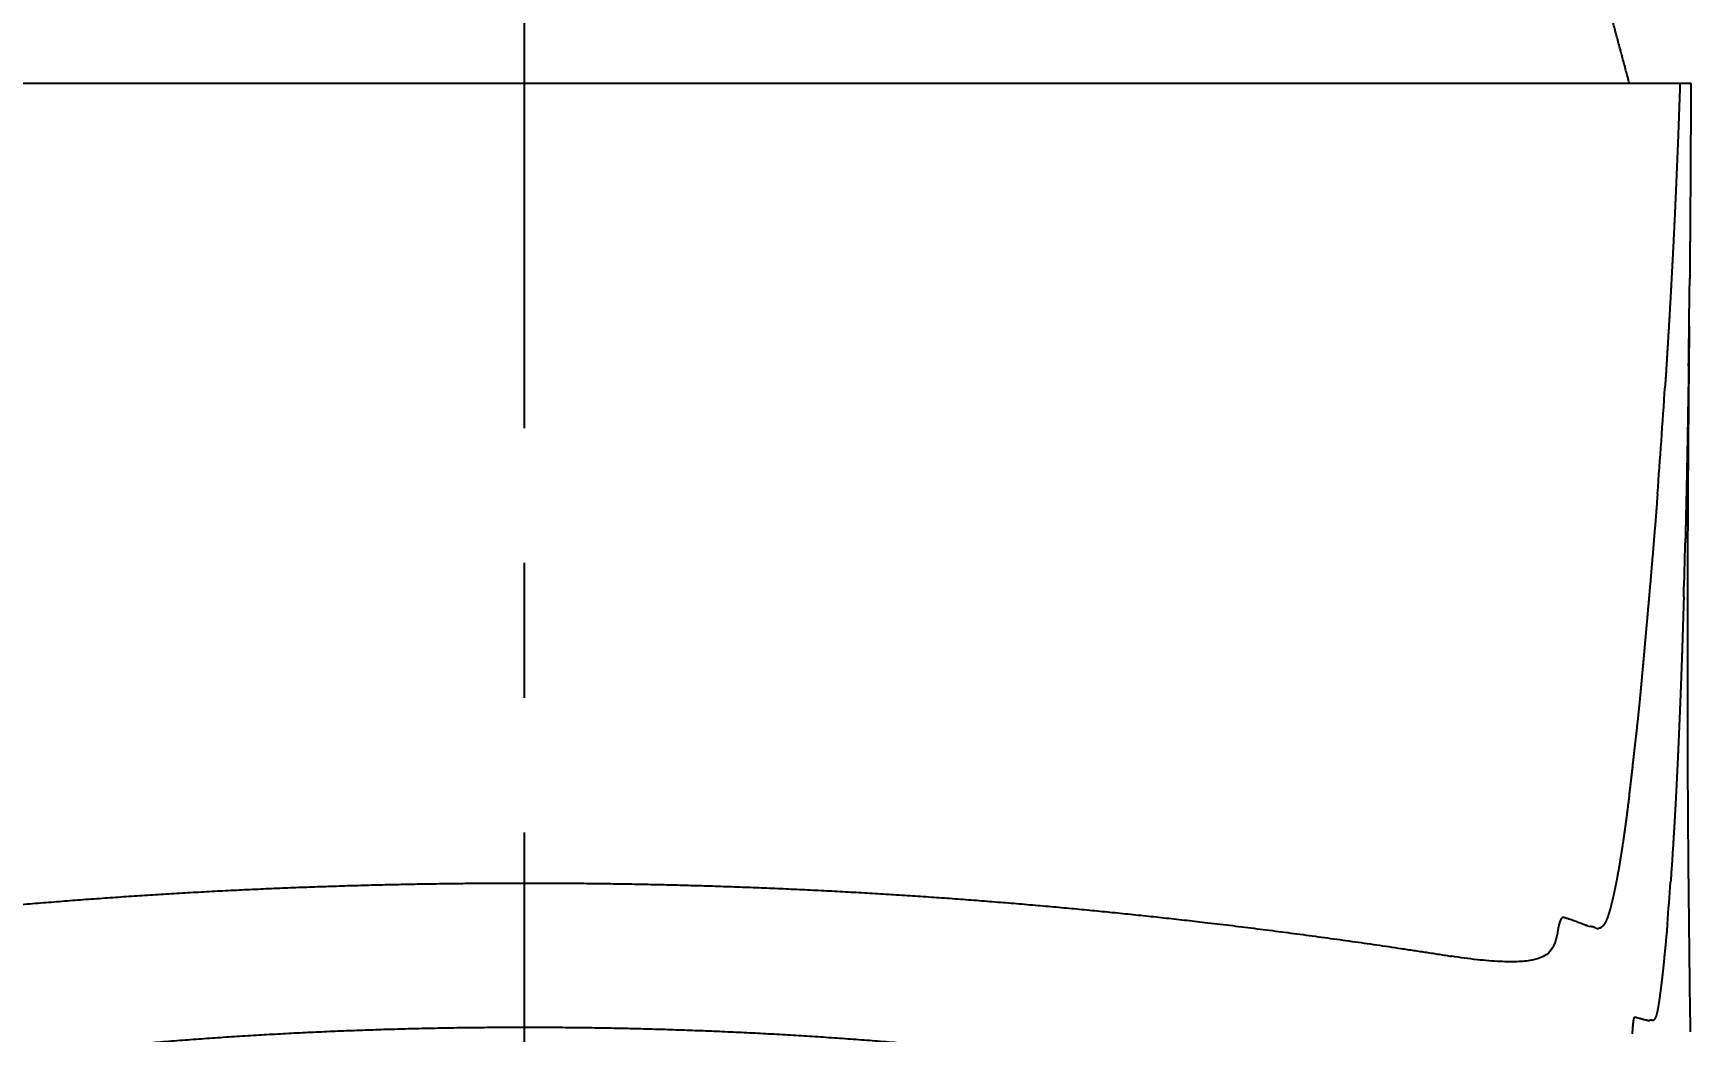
# Model space of a CAD drawing. Extents: x 21489 to 22083, y -3026 to -2606.
# Drawn here: x 21639.9 to 21672.16, y -2756.41 to -2736.97 of the extents above; entities that cross this region are included whole.
import ezdxf

# ---------------------------------------------------------------- set-up
doc = ezdxf.new("R2010")
doc.units = 0
doc.header["$LTSCALE"] = 7
doc.header["$MEASUREMENT"] = 0
doc.linetypes.add('CENTER', pattern=[2, 1.25, -0.25, 0.25, -0.25])
doc.layers.get('Defpoints').update_dxf_attribs({"linetype": 'CONTINUOUS'})
for name, color, linetype in [('CL', 1, 'CENTER'), ('D', 2, 'CONTINUOUS'), ('DWG', 7, 'CONTINUOUS')]:
    doc.layers.add(name, color=color, linetype=linetype)
doc.styles.add('GHS', font='ROMANS.shx', dxfattribs={"bigfont": 'GHS.shx'})
doc.dimstyles.new('STANDARD$0', dxfattribs={"dimscale": 0, "dimtxt": 3.5, "dimasz": 3, "dimexe": 2, "dimexo": 1, "dimgap": 1, "dimtad": 3, "dimtoh": 1, "dimdec": 4, "dimdsep": 46, "dimtxsty": 'GHS', "dimcen": 2.5, "dimclrd": 256, "dimclre": 256, "dimclrt": 256, "dimadec": 0, "dimazin": 2, "dimtfac": 0.6, "dimtdec": 4, "dimtix": 1, "dimtmove": 2, "dimatfit": 3, "dimfxl": 0, "dimtolj": 1, "dimarcsym": 0})

# ---------------------------------------------------------------- blocks, each defined once
blk = doc.blocks.new('*D2')
at = {"layer": 'D'}
for p, q in [((21648.471, -2690.1), (21591.133, -2690.1)), ((21593.133, -2831.948), (21593.133, -2693.1)), ((21620.975, -2834.948), (21591.133, -2834.948))]:
    blk.add_line(p, q, dxfattribs=at)
for points in [[(21592.633, -2693.1), (21593.633, -2693.1), (21593.133, -2690.1)], [(21592.633, -2831.948), (21593.633, -2831.948), (21593.133, -2834.948)]]:
    blk.add_solid(points, dxfattribs=at)
at = {"layer": 'Defpoints', "color": 0}
for p in [(21593.133, -2690.1), (21649.471, -2690.1), (21621.975, -2834.948)]:
    blk.add_point(p, dxfattribs=at)
at = {"layer": 'D', "insert": (21588.84, -2762.657), "char_height": 3.5, "attachment_point": 5, "rotation": 90, "style": 'GHS'}
blk.add_mtext('\\A1;(144.8)', dxfattribs=at)

msp = doc.modelspace()

# ---------------------------------------------------------------- linework, layer by layer
at = {"layer": 'CL', "ltscale": 1.5}
msp.add_line((21649.4602, -2975.65352), (21649.4602, -2688.09979), dxfattribs=at)
at = {"layer": 'DWG'}
for centre, radius, start, end in [((21268.10104, -2737.79905), 404.05545, 359.1995293, 359.4201889), ((21456.82787, -2729.78697), 215.29019, 355.97159, 356.2576839), ((21478.86828, -2731.38677), 193.19186, 355.6819447, 355.985672), ((21424.61831, -2740.73938), 247.50905, 358.3335651, 358.5768523), ((22157.06663, -2749.01104), 484.97534, 180.1464087, 180.8736421), ((21612.07659, -2749.25549), 59.83993, 355.1577511, 355.9423382), ((21669.67666, -2754.22921), 0.05039, 69.161179, 95.568373), ((21670.26452, -2754.00898), 0.35241, 250.926764, 259.844433), ((21670.1759, -2754.6666), 0.31186, 72.937268, 85.128991), ((21670.35204, -2754.27809), 0.11521, 249.281521, 276.582619), ((21670.97598, -2756.72941), 0.61267, 72.455318, 77.433457), ((21671.34052, -2756.07067), 0.11397, 262.842785, 277.420923), ((21671.38353, -2756.29135), 0.11132, 85.147733, 104.72236), ((21671.37772, -2756.10989), 0.09209, 313.765882, 329.044941)]:
    msp.add_arc(centre, radius, start, end, dxfattribs=at)
for points, degree, knots in [([(21670.96477, -2737.94828), (21670.69682, -2736.94828), (21670.42888, -2735.94828), (21670.1609, -2734.9482), (21669.89293, -2733.94812)], 2, [0, 0, 0, 2.07055236, 2.07055236, 4.14127489, 4.14127489, 4.14127489]), ([(21672.15989, -2737.94828), (21672.16015, -2737.94828), (21672.08972, -2737.94828), (21672.01925, -2737.94828), (21671.94885, -2737.94828)], 3, [0, 0, 0, 0, 0.000162591, 0.211360825, 0.211360825, 0.211360825, 0.211360825]), ([(21670.02579, -2754.29732), (21669.99963, -2754.28727), (21669.97237, -2754.27698), (21669.94505, -2754.26677), (21669.91773, -2754.25656), (21669.89034, -2754.24642), (21669.86289, -2754.23624)], 3, [24.09734319, 24.09734319, 24.09734319, 24.09734319, 31.32348469, 31.32348469, 31.32348469, 38.55138294, 38.55138294, 38.55138294, 38.55138294]), ([(21670.31128, -2754.38585), (21670.3031, -2754.38301), (21670.29528, -2754.37963), (21670.28797, -2754.37656), (21670.28064, -2754.37348), (21670.27383, -2754.37071), (21670.26741, -2754.36847)], 3, [18.53879231, 18.53879231, 18.53879231, 18.53879231, 19.41540914, 19.41540914, 19.41540914, 20.29468652, 20.29468652, 20.29468652, 20.29468652]), ([(21669.56234, -2754.48296), (21669.55133, -2754.55506), (21669.52104, -2754.68245), (21669.4292, -2754.84849), (21669.2798, -2754.95466), (21669.07185, -2755.01768), (21668.7896, -2755.04551), (21668.42384, -2755.04062), (21667.98683, -2755.00341), (21667.6736, -2754.96043), (21667.50811, -2754.93449)], 3, [0, 0, 0, 0, 0.21824417, 0.39231517, 0.5585915, 0.75602284, 1.04023881, 1.40684335, 1.85275644, 2.35523398, 2.35523398, 2.35523398, 2.35523398]), ([(21671.10928, -2756.13142), (21671.10126, -2756.12982), (21671.09358, -2756.12875), (21671.08637, -2756.1274), (21671.07902, -2756.12603), (21671.07216, -2756.12436), (21671.05701, -2756.12513)], 3, [38.80863239, 38.80863239, 38.80863239, 38.80863239, 42.40104979, 42.40104979, 42.40104979, 46.06669953, 46.06669953, 46.06669953, 46.06669953])]:
    msp.add_open_spline(points, degree=degree, knots=knots, dxfattribs=at)
msp.add_open_spline([(21671.94885, -2737.94828), (21649.46499, -2737.94828), (21626.98113, -2737.94828)], degree=2, dxfattribs=at)
for points, weights, degree, knots in [([(21671.94885, -2737.94828), (21671.92184, -2738.76805), (21671.88928, -2739.58762), (21671.85116, -2740.40694), (21671.81497, -2741.18559), (21671.77374, -2741.96399), (21671.72749, -2742.74211), (21671.70573, -2743.10774), (21671.6829, -2743.47331), (21671.659, -2743.83881)], [1, 0.999984691333, 0.999984691333, 1, 0.999986107397, 0.999986107397, 1, 0.999997142915, 0.999997142915, 1], 3, [0, 0, 0, 0, 2.46062199, 2.46062199, 2.46062199, 4.79907538, 4.79907538, 4.79907538, 5.89791563, 5.89791563, 5.89791563, 5.89791563]), ([(21672.16005, -2737.94828), (21672.15973, -2738.07519), (21672.15937, -2738.20173), (21672.15897, -2738.32787), (21672.15628, -2739.19855), (21672.15144, -2740.06923), (21672.14445, -2740.93988), (21672.14186, -2741.25916), (21672.13898, -2741.57516), (21672.1358, -2741.88769)], [1, 1, 1, 1, 0.99999797034, 0.99999797034, 1, 1, 1, 1], 3, [0.01151391, 0.01151391, 0.01151391, 0.01151391, 0.42902618, 0.42902618, 0.42902618, 3.04108211, 3.04108211, 3.04108211, 4.15004858, 4.15004858, 4.15004858, 4.15004858]), ([(21672.12798, -2742.67977), (21672.12347, -2743.15115), (21672.11923, -2743.6236), (21672.11533, -2744.09687), (21672.09709, -2746.14797), (21672.0896, -2748.19913), (21672.09287, -2750.2503)], [1, 1, 1, 1, 0.999990835692, 0.999990835691, 1], 3, [5.03299699, 5.03299699, 5.03299699, 5.03299699, 6.52287553, 6.52287553, 6.52287553, 12.67637087, 12.67637087, 12.67637087, 12.67637087]), ([(21672.11706, -2743.44387), (21672.11154, -2743.83787), (21672.10537, -2744.23187), (21672.09853, -2744.62585), (21672.09183, -2745.01172), (21672.08442, -2745.39758), (21672.07631, -2745.78343), (21672.06859, -2746.15115), (21672.06015, -2746.51885), (21672.05101, -2746.88653)], [1, 0.99999905777, 0.99999905777, 1, 0.999998884525, 0.999998884525, 1, 0.999998763074, 0.999998763074, 1], 3, [1.55611308, 1.55611308, 1.55611308, 1.55611308, 2.73824156, 2.73824156, 2.73824156, 3.89603631, 3.89603631, 3.89603631, 4.99943055, 4.99943055, 4.99943055, 4.99943055]), ([(21671.51176, -2745.93275), (21671.48738, -2746.25533), (21671.46191, -2746.57781), (21671.43535, -2746.90022), (21671.4098, -2747.20905), (21671.38335, -2747.51781), (21671.35599, -2747.82649), (21671.34246, -2747.97964), (21671.32898, -2748.13023), (21671.31573, -2748.27913), (21671.30247, -2748.4281), (21671.28943, -2748.57537), (21671.27653, -2748.72082), (21671.25259, -2748.99237), (21671.22823, -2749.26389), (21671.20345, -2749.53536), (21671.19261, -2749.65349), (21671.18178, -2749.76981), (21671.1708, -2749.88355), (21671.16156, -2749.97922), (21671.15222, -2750.07306), (21671.14275, -2750.16483), (21671.12554, -2750.33092), (21671.10742, -2750.49691), (21671.08837, -2750.66281), (21671.0794, -2750.74124), (21671.07043, -2750.8183), (21671.06166, -2750.89471), (21671.05281, -2750.97183), (21671.04416, -2751.04828), (21671.03569, -2751.12376)], [1, 0.999996205251, 0.999996205251, 1, 0.999997137666, 0.999997137666, 1, 1, 1, 1, 1, 1, 1, 0.999999221312, 0.999999221312, 1, 1, 1, 1, 1, 1, 1, 0.999989706505, 0.999989706505, 1, 1, 1, 1, 1, 1, 1], 3, [7.99703785, 7.99703785, 7.99703785, 7.99703785, 8.96751491, 8.96751491, 8.96751491, 9.89718579, 9.89718579, 9.89718579, 10.68457173, 10.68457173, 10.68457173, 11.47231493, 11.47231493, 11.47231493, 12.2901333, 12.2901333, 12.2901333, 12.96776831, 12.96776831, 12.96776831, 13.53780411, 13.53780411, 13.53780411, 14.0387422, 14.0387422, 14.0387422, 14.56559319, 14.56559319, 14.56559319, 15.09724272, 15.09724272, 15.09724272, 15.09724272]), ([(21672.02267, -2747.93711), (21672.01286, -2748.27444), (21672.00222, -2748.61174), (21671.99074, -2748.94901), (21671.98504, -2749.11638), (21671.97921, -2749.28085), (21671.97325, -2749.44261), (21671.9673, -2749.60444), (21671.96123, -2749.76356), (21671.95506, -2749.92033), (21671.94357, -2750.21234), (21671.93135, -2750.50432), (21671.91841, -2750.79627), (21671.91277, -2750.92336), (21671.90707, -2751.04872), (21671.90129, -2751.17204), (21671.89643, -2751.27578), (21671.89152, -2751.37808), (21671.88656, -2751.47866), (21671.87723, -2751.66802), (21671.86773, -2751.85132), (21671.85806, -2752.02795), (21671.85332, -2752.11467), (21671.84854, -2752.19978), (21671.84373, -2752.28343), (21671.83887, -2752.36784), (21671.83398, -2752.45077), (21671.82906, -2752.53254), (21671.80998, -2752.85173), (21671.78914, -2753.17082), (21671.76653, -2753.48979)], [1, 0.999997979317, 0.999997979317, 1, 1, 1, 1, 1, 1, 1, 0.999997942901, 0.999997942901, 1, 1, 1, 1, 1, 1, 1, 1, 1, 1, 1, 1, 1, 1, 1, 1, 0.999989818467, 0.999989818467, 1], 3, [6.0503941, 6.0503941, 6.0503941, 6.0503941, 7.06279239, 7.06279239, 7.06279239, 7.85017833, 7.85017833, 7.85017833, 8.63792153, 8.63792153, 8.63792153, 9.51462936, 9.51462936, 9.51462936, 10.19226437, 10.19226437, 10.19226437, 10.76230017, 10.76230017, 10.76230017, 11.83544417, 11.83544417, 11.83544417, 12.36229515, 12.36229515, 12.36229515, 12.89394468, 12.89394468, 12.89394468, 13.85324278, 13.85324278, 13.85324278, 13.85324278]), ([(21671.03569, -2751.12376), (21671.0035, -2751.4187), (21670.96991, -2751.71348), (21670.93491, -2752.0081), (21670.90442, -2752.25742), (21670.8704, -2752.50628), (21670.83286, -2752.75464), (21670.80277, -2752.956), (21670.76957, -2753.15687), (21670.73326, -2753.3572), (21670.71811, -2753.44016), (21670.70204, -2753.52294), (21670.68505, -2753.60554), (21670.67005, -2753.67835), (21670.65409, -2753.75095), (21670.63716, -2753.82333), (21670.62291, -2753.88464), (21670.60756, -2753.94569), (21670.59113, -2754.00646), (21670.57778, -2754.05628), (21670.56282, -2754.10564), (21670.54626, -2754.15448), (21670.53371, -2754.19201), (21670.51872, -2754.22863), (21670.50136, -2754.26418), (21670.48921, -2754.28903), (21670.47435, -2754.31237), (21670.45698, -2754.33389), (21670.44534, -2754.34838), (21670.43176, -2754.36105), (21670.41651, -2754.37166), (21670.41011, -2754.376), (21670.40338, -2754.37982), (21670.39636, -2754.38307), (21670.3865, -2754.38776), (21670.37605, -2754.39094), (21670.36524, -2754.39254)], [1, 0.999992467814, 0.999992467814, 1, 0.999933102604, 0.999933102604, 1, 0.99991996366, 0.99991996366, 1, 0.999958662163, 0.999958662163, 1, 0.999940834312, 0.999940834312, 1, 0.999893875187, 0.999893875187, 1, 0.999644796594, 0.999644796594, 1, 0.998557239729, 0.998557239729, 1, 0.995816910341, 0.995816910341, 1, 0.993174827288, 0.993174827288, 1, 0.997803479904, 0.997803479904, 1, 0.99268876022, 0.99268876022, 1], 3, [15.09724272, 15.09724272, 15.09724272, 15.09724272, 15.98730983, 15.98730983, 15.98730983, 16.7408109, 16.7408109, 16.7408109, 17.35157919, 17.35157919, 17.35157919, 17.60455622, 17.60455622, 17.60455622, 17.82755738, 17.82755738, 17.82755738, 18.01639463, 18.01639463, 18.01639463, 18.1710922, 18.1710922, 18.1710922, 18.2897134, 18.2897134, 18.2897134, 18.37252723, 18.37252723, 18.37252723, 18.42806776, 18.42806776, 18.42806776, 18.45124944, 18.45124944, 18.45124944, 18.48389688, 18.48389688, 18.48389688, 18.48389688]), ([(21631.42114, -2754.93451), (21631.91547, -2754.8569), (21632.41037, -2754.78295), (21633.27962, -2754.65307), (21634.15066, -2754.53568), (21635.18797, -2754.3959), (21636.22763, -2754.27479), (21637.8227, -2754.08908), (21639.42235, -2753.94832), (21641.08335, -2753.80224), (21642.7479, -2753.70481), (21644.43408, -2753.60617), (21646.12243, -2753.55718), (21647.79318, -2753.50868), (21649.46463, -2753.50865), (21651.13601, -2753.50866), (21652.80668, -2753.55715), (21654.49494, -2753.60612), (21656.18102, -2753.70478), (21657.84576, -2753.80227), (21659.50693, -2753.94836), (21661.10671, -2754.08905), (21662.70188, -2754.2748), (21664.61447, -2754.4981), (21666.51887, -2754.78288)], [1, 0.999993170096, 1, 0.999974274454, 1, 0.999959626669, 1, 0.999901033164, 1, 0.999893018859, 1, 0.999891751502, 1, 0.999894823537, 1, 0.99989481157, 1, 0.999891571463, 1, 0.999893290406, 1, 0.999900614591, 1, 0.999870303794, 1], 2, [0, 0, 0, 1.00076912, 1.00076912, 2.75855345, 2.75855345, 4.85187932, 4.85187932, 8.06334091, 8.06334091, 11.39791366, 11.39791366, 14.77578883, 14.77578883, 18.1184652, 18.1184652, 21.46098438, 21.46098438, 24.83867124, 24.83867124, 28.17360883, 28.17360883, 31.38529876, 31.38529876, 35.23611753, 35.23611753, 35.23611753]), ([(21669.67178, -2754.17906), (21669.6565, -2754.18167), (21669.64055, -2754.19781), (21669.62509, -2754.22949), (21669.61389, -2754.25345), (21669.60487, -2754.27831), (21669.59808, -2754.30387), (21669.58838, -2754.33957), (21669.58034, -2754.37568), (21669.57397, -2754.41213), (21669.56998, -2754.43418), (21669.5661, -2754.45782), (21669.56234, -2754.48296)], [1, 1, 1, 1, 0.997384146652, 0.997384146652, 1, 0.999288286738, 0.999288286738, 1, 1, 1, 1], 3, [45.91059691, 45.91059691, 45.91059691, 45.91059691, 49.46264031, 49.46264031, 49.46264031, 49.54187634, 49.54187634, 49.54187634, 49.65282612, 49.65282612, 49.65282612, 50.74660668, 50.74660668, 50.74660668, 50.74660668]), ([(21669.86289, -2754.23624), (21669.83563, -2754.22581), (21669.80806, -2754.21623), (21669.78021, -2754.20751), (21669.76644, -2754.20336), (21669.75263, -2754.19967), (21669.73857, -2754.19552), (21669.72426, -2754.1913), (21669.7097, -2754.18661), (21669.69459, -2754.18212)], [1, 0.999679889791, 0.999679889791, 1, 1, 1, 1, 1, 1, 1], 3, [38.55138294, 38.55138294, 38.55138294, 38.55138294, 38.63893125, 38.63893125, 38.63893125, 42.23134865, 42.23134865, 42.23134865, 45.8873739, 45.8873739, 45.8873739, 45.8873739]), ([(21670.14936, -2754.34205), (21670.13318, -2754.33682), (21670.11867, -2754.33192), (21670.10483, -2754.32703), (21670.07835, -2754.31749), (21670.052, -2754.30759), (21670.02579, -2754.29732)], [1, 1, 1, 1, 0.999935682775, 0.999935682775, 1], 3, [20.41589543, 20.41589543, 20.41589543, 20.41589543, 24.01289305, 24.01289305, 24.01289305, 24.09734319, 24.09734319, 24.09734319, 24.09734319]), ([(21671.70295, -2754.30674), (21671.68422, -2754.52802), (21671.66375, -2754.74914), (21671.64154, -2754.9701), (21671.63162, -2755.06827), (21671.62187, -2755.16054), (21671.61236, -2755.24656), (21671.60267, -2755.33412), (21671.59323, -2755.4152), (21671.58406, -2755.4903), (21671.57569, -2755.55926), (21671.56682, -2755.62817), (21671.55746, -2755.69701), (21671.54977, -2755.75381), (21671.54143, -2755.81052), (21671.53244, -2755.86714), (21671.52555, -2755.91104), (21671.51767, -2755.95478), (21671.50879, -2755.99833), (21671.50277, -2756.02823), (21671.49538, -2756.05782), (21671.48663, -2756.08703), (21671.48131, -2756.10493), (21671.47463, -2756.12238), (21671.46663, -2756.13926), (21671.46325, -2756.14618), (21671.45994, -2756.15211), (21671.4567, -2756.15726)], [1, 0.999979327272, 0.999979327272, 1, 1, 1, 1, 1, 1, 1, 0.999982828629, 0.999982828629, 1, 0.999955699154, 0.999955699154, 1, 0.999827955225, 0.999827955225, 1, 0.999287517841, 0.999287517841, 1, 0.998024259441, 0.998024259441, 1, 1, 1, 1], 3, [14.67266856, 14.67266856, 14.67266856, 14.67266856, 15.33886939, 15.33886939, 15.33886939, 16.43130972, 16.43130972, 16.43130972, 17.54335045, 17.54335045, 17.54335045, 17.75176789, 17.75176789, 17.75176789, 17.9237305, 17.9237305, 17.9237305, 18.05705286, 18.05705286, 18.05705286, 18.14850586, 18.14850586, 18.14850586, 18.20448744, 18.20448744, 18.20448744, 18.78614279, 18.78614279, 18.78614279, 18.78614279]), ([(21631.37673, -2758.30502), (21631.86529, -2758.18975), (21632.35545, -2758.0815), (21633.21745, -2757.89126), (21634.08406, -2757.72322), (21635.11728, -2757.52296), (21636.156, -2757.35354), (21637.75137, -2757.09372), (21639.35642, -2756.90255), (21641.02416, -2756.70387), (21642.69868, -2756.57419), (21644.39568, -2756.44267), (21646.09656, -2756.37823), (21647.78, -2756.31428), (21649.46465, -2756.3143), (21651.14923, -2756.31425), (21652.83258, -2756.37818), (21654.53337, -2756.44259), (21656.23029, -2756.57415), (21657.90497, -2756.70393), (21659.57288, -2756.90261), (21661.17806, -2757.09367), (21662.77355, -2757.35354), (21664.68373, -2757.66497), (21666.5738, -2758.08139), (21667.06401, -2758.18963), (21667.55257, -2758.30503)], [1, 0.999974226023, 1, 0.99991746589, 1, 0.999889312161, 1, 0.999770016716, 1, 0.999786969719, 1, 0.999805174417, 1, 0.999819641495, 1, 0.999819591859, 1, 0.99980477427, 1, 0.99978759893, 1, 0.999769032422, 1, 0.999618573838, 1, 0.999973328898, 1], 2, [0, 0, 0, 1.00392844, 1.00392844, 2.76932131, 2.76932131, 4.8740579, 4.8740579, 8.10635312, 8.10635312, 11.46493434, 11.46493434, 14.86868135, 14.86868135, 18.23758952, 18.23758952, 21.60632696, 21.60632696, 25.00989984, 25.00989984, 28.36883409, 28.36883409, 31.60135691, 31.60135691, 35.47117687, 35.47117687, 36.47517995, 36.47517995, 36.47517995]), ([(21671.05701, -2756.12513), (21671.05134, -2756.13105), (21671.04591, -2756.15042), (21671.04066, -2756.18475), (21671.03686, -2756.2108), (21671.03377, -2756.23696), (21671.03141, -2756.26318), (21671.02844, -2756.29441), (21671.02551, -2756.33139), (21671.02262, -2756.37383), (21671.02111, -2756.39616), (21671.0196, -2756.42), (21671.01811, -2756.44528)], [1, 1, 1, 1, 0.999744925333, 0.999744925333, 1, 1, 1, 1, 1, 1, 1], 3, [46.06669953, 46.06669953, 46.06669953, 46.06669953, 49.61874293, 49.61874293, 49.61874293, 49.69773588, 49.69773588, 49.69773588, 51.77619337, 51.77619337, 51.77619337, 52.86997393, 52.86997393, 52.86997393, 52.86997393]), ([(21671.32632, -2756.18375), (21671.31785, -2756.18294), (21671.31037, -2756.18206), (21671.30331, -2756.18104), (21671.28945, -2756.17896), (21671.27571, -2756.17623), (21671.26211, -2756.17286), (21671.24758, -2756.16938), (21671.231, -2756.16507), (21671.21371, -2756.16035), (21671.19642, -2756.15562), (21671.17841, -2756.15049), (21671.16067, -2756.14524)], [1, 1, 1, 1, 0.999253310578, 0.999253310578, 1, 1, 1, 1, 1, 1, 1], 3, [20.66234444, 20.66234444, 20.66234444, 20.66234444, 24.25934206, 24.25934206, 24.25934206, 24.30136111, 24.30136111, 24.30136111, 31.52750261, 31.52750261, 31.52750261, 38.75540086, 38.75540086, 38.75540086, 38.75540086]), ([(21671.44142, -2756.1764), (21671.43452, -2756.18353), (21671.42518, -2756.18688), (21671.41532, -2756.18577), (21671.41135, -2756.18529), (21671.4075, -2756.18412), (21671.40378, -2756.18305), (21671.40005, -2756.18198), (21671.39644, -2756.18102), (21671.39294, -2756.18043)], [1, 0.931677543437, 0.931677543437, 1, 1, 1, 1, 1, 1, 1], 3, [18.8107013, 18.8107013, 18.8107013, 18.8107013, 18.83942168, 18.83942168, 18.83942168, 19.71603851, 19.71603851, 19.71603851, 20.59531589, 20.59531589, 20.59531589, 20.59531589])]:
    msp.add_rational_spline(points, weights, degree=degree, knots=knots, dxfattribs=at)
msp.add_rational_spline([(21666.51887, -2754.78288), (21667.01377, -2754.85684), (21667.50811, -2754.93449)], [1, 0.999993022645, 1], degree=2, dxfattribs=at)

# ---------------------------------------------------------------- dimensions: what is measured, and where the dimension line sits
at = {"layer": 'D'}
dim = msp.add_linear_dim(base=(21593.13271, -2690.09979), p1=(21621.97526, -2834.94828), p2=(21649.47134, -2690.09979), angle=90, text='(144.8)', dimstyle='STANDARD$0', override={"dimscale": 1, "dimtad": 0, "dimtoh": 0, "dimcen": 1, "dimadec": 4, "dimtfac": 1, "dimtix": 0, "dimatfit": 0, "dimtzin": 0, "dimlwd": 65535, "dimlwe": 65535}, dxfattribs=at)
dim.commit()
dim.dimension.update_dxf_attribs({"geometry": '*D2', "text_midpoint": (21588.83976, -2762.6565), "dimtype": 128})

doc.saveas('drawing.dxf')
